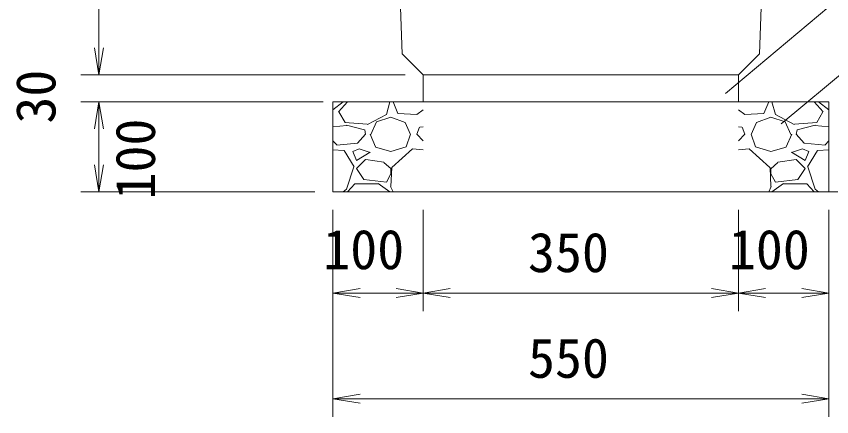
# Model space of a CAD drawing. Units: millimetres, scale not verified. Extents: x 0 to 84100, y 0 to 59400.
# Drawn here: x 55468 to 59991, y 45897 to 48120 of the extents above; entities that cross this region are included whole.
import ezdxf
from ezdxf.enums import TextEntityAlignment as Align

# ---------------------------------------------------------------- set-up
doc = ezdxf.new("R2010")
doc.units = ezdxf.units.MM
doc.header["$LTSCALE"] = 100
for name, color, linetype, lineweight in [('D-STR-DIM（寸法）', 7, 'Continuous', 18), ('D-STR-HTXT（旗揚げ）', 7, 'Continuous', 18), ('D-STR-STRn（構造物）', 7, 'Continuous', 18), ('D-STR（構造物外形線）', 1, 'Continuous', 18)]:
    doc.layers.add(name, color=color, linetype=linetype, lineweight=lineweight)
doc.styles.add('ＭＳ ゴシック', font='')
doc.styles.get('ＭＳ ゴシック').set_extended_font_data('MS Gothic')

msp = doc.modelspace()

# ---------------------------------------------------------------- linework, layer by layer
at = {"layer": 'D-STR-DIM（寸法）'}
for p, q in [((55926, 51094.7), (55926, 47944.7)), ((55926, 47944.7), (55926, 48094.7)), ((55926, 47794.7), (55901, 47944.7)), ((55926, 47794.7), (55901, 47944.7)), ((55951, 47944.7), (55926, 47794.7)), ((55926, 47794.7), (55926, 47944.7)), ((55951, 47944.7), (55926, 47794.7)), ((55926, 47794.7), (55926, 47944.7)), ((57624.4, 47794.7), (55826, 47794.7)), ((57624.4, 47794.7), (55826, 47794.7)), ((57124.4, 47644.7), (55826, 47644.7)), ((57169.4, 47644.7), (55826, 47644.7)), ((55901, 47494.7), (55926, 47644.7)), ((55901, 47494.7), (55926, 47644.7)), ((55926, 47644.7), (55951, 47494.7)), ((55926, 47644.7), (55926, 47494.7)), ((55926, 47644.7), (55951, 47494.7)), ((55926, 47644.7), (55926, 47494.7)), ((55926, 47494.7), (55926, 47344.7)), ((55926, 47494.7), (55926, 47294.7)), ((55926, 47144.7), (55901, 47294.7)), ((55951, 47294.7), (55926, 47144.7)), ((55926, 47144.7), (55926, 47294.7)), ((57124.4, 47144.7), (55826, 47144.7)), ((57224.4, 47044.7), (57224.4, 45896.9)), ((57224.4, 47044.7), (57224.4, 46483.5)), ((57724.4, 47044.7), (57724.4, 46483.5)), ((57724.4, 47044.7), (57724.4, 46483.5)), ((59474.4, 47044.7), (59474.4, 46483.5)), ((59474.4, 47044.7), (59474.4, 46483.5)), ((59974.4, 47044.7), (59974.4, 45896.9)), ((59974.4, 47044.7), (59974.4, 46483.5)), ((57224.4, 46583.5), (57374.4, 46608.5)), ((57574.4, 46608.5), (57724.4, 46583.5)), ((57724.4, 46583.5), (57874.4, 46608.5)), ((59324.4, 46608.5), (59474.4, 46583.5)), ((59474.4, 46583.5), (59624.4, 46608.5)), ((59824.4, 46608.5), (59974.4, 46583.5)), ((57374.4, 46558.5), (57224.4, 46583.5)), ((57224.4, 46583.5), (57374.4, 46583.5)), ((57574.4, 46583.5), (57374.4, 46583.5)), ((57724.4, 46583.5), (57574.4, 46558.5)), ((57724.4, 46583.5), (57574.4, 46583.5)), ((57874.4, 46558.5), (57724.4, 46583.5)), ((57724.4, 46583.5), (57874.4, 46583.5)), ((59324.4, 46583.5), (57874.4, 46583.5)), ((59474.4, 46583.5), (59324.4, 46558.5)), ((59474.4, 46583.5), (59324.4, 46583.5)), ((59624.4, 46558.5), (59474.4, 46583.5)), ((59474.4, 46583.5), (59624.4, 46583.5)), ((59624.4, 46583.5), (59824.4, 46583.5)), ((59974.4, 46583.5), (59824.4, 46558.5)), ((59974.4, 46583.5), (59824.4, 46583.5)), ((57224.4, 45996.9), (57374.4, 46021.9)), ((59824.4, 46021.9), (59974.4, 45996.9)), ((57374.4, 45971.9), (57224.4, 45996.9)), ((57224.4, 45996.9), (57374.4, 45996.9)), ((59824.4, 45996.9), (57374.4, 45996.9)), ((59974.4, 45996.9), (59824.4, 45971.9)), ((59974.4, 45996.9), (59824.4, 45996.9))]:
    msp.add_line(p, q, dxfattribs=at)
at = {"layer": 'D-STR-HTXT（旗揚げ）'}
for p, q in [((59401.6, 47690.8), (60254.2, 48407.1)), ((59711.1, 47522.2), (60104.4, 47851.9))]:
    msp.add_line(p, q, dxfattribs=at)
at = {"layer": 'D-STR-STRn（構造物）'}
for p, q in [((57724.4, 47794.7), (57724.4, 47644.7)), ((59474.4, 47794.7), (59474.4, 47644.7)), ((57724.4, 47644.7), (57224.4, 47644.7)), ((57224.4, 47644.7), (57224.4, 47144.7)), ((57224.4, 47601.2), (57280.7, 47644.7)), ((57255.2, 47589.5), (57304.9, 47644.7)), ((57540.4, 47644.4), (57520.4, 47574.4)), ((57557.4, 47644.7), (57584.4, 47580.6)), ((59524.4, 47644.7), (57724.4, 47644.7)), ((59474.4, 47644.7), (59974.4, 47644.7)), ((59641.3, 47644.7), (59614.3, 47580.6)), ((59658.3, 47644.4), (59678.3, 47574.4)), ((59943.5, 47589.5), (59893.8, 47644.7)), ((59974.4, 47601.2), (59918.1, 47644.7)), ((59974.4, 47644.7), (59974.4, 47144.7)), ((57291.2, 47529.2), (57256.2, 47589.2)), ((57690.3, 47574.8), (57724.4, 47601.2)), ((59508.5, 47574.8), (59474.4, 47601.2)), ((59907.5, 47529.2), (59942.5, 47589.2)), ((57520.5, 47574.1), (57415.5, 47519.1)), ((57465.3, 47534.4), (57545.3, 47559.4)), ((57545.1, 47559.4), (57625.1, 47529.4)), ((57584.9, 47579.2), (57689.9, 47574.2)), ((59613.8, 47579.2), (59508.8, 47574.2)), ((59653.7, 47559.4), (59573.7, 47529.4)), ((59733.4, 47534.4), (59653.4, 47559.4)), ((59678.3, 47574.1), (59783.3, 47519.1)), ((57300.7, 47513.9), (57224.4, 47505.8)), ((57414.9, 47520.5), (57289.9, 47530.5)), ((57400.1, 47489.7), (57300.1, 47514.7)), ((57435.1, 47464.4), (57465.1, 47534.4)), ((57625.3, 47529.3), (57655.3, 47464.3)), ((57690.1, 47464.6), (57705.1, 47504.6)), ((57724.4, 47505.8), (57705.7, 47503.9)), ((59474.4, 47505.8), (59493.1, 47503.9)), ((59508.6, 47464.6), (59493.6, 47504.6)), ((59573.4, 47529.3), (59543.4, 47464.3)), ((59763.6, 47464.4), (59733.6, 47534.4)), ((59783.8, 47520.5), (59908.8, 47530.5)), ((59798.7, 47489.7), (59898.7, 47514.7)), ((59898.1, 47513.9), (59974.4, 47505.8)), ((57405.2, 47464.5), (57360.2, 47414.5)), ((57405.3, 47464.1), (57400.3, 47489.1)), ((57429.8, 47464.6), (57459.8, 47394.6)), ((57630.1, 47394.7), (57655.1, 47464.7)), ((57724.4, 47428.7), (57690.1, 47466.1)), ((59474.4, 47428.7), (59508.7, 47466.1)), ((59568.7, 47394.7), (59543.7, 47464.7)), ((59768.9, 47464.6), (59738.9, 47394.6)), ((59793.4, 47464.1), (59798.4, 47489.1)), ((59793.5, 47464.5), (59838.5, 47414.5)), ((57245.1, 47406.1), (57224.4, 47428.7)), ((57359.9, 47414.8), (57244.9, 47404.8)), ((59838.8, 47414.8), (59953.8, 47404.8)), ((59953.7, 47406.1), (59974.4, 47428.7)), ((57285.4, 47373.9), (57224.4, 47379)), ((57341.3, 47284.7), (57286.3, 47374.7)), ((57335.1, 47369.5), (57355.1, 47319.5)), ((57370.2, 47384.3), (57335.2, 47369.3)), ((57355.1, 47319.6), (57430.1, 47364.6)), ((57430.4, 47364.5), (57370.4, 47384.5)), ((57459.8, 47394.1), (57544.8, 47369.1)), ((57545.5, 47369.2), (57630.5, 47394.2)), ((57665.4, 47384.4), (57550.4, 47279.4)), ((57724.4, 47379), (57665.4, 47383.9)), ((59474.4, 47379), (59533.4, 47383.9)), ((59533.4, 47384.4), (59648.4, 47279.4)), ((59653.2, 47369.2), (59568.2, 47394.2)), ((59738.9, 47394.1), (59653.9, 47369.1)), ((59768.3, 47364.5), (59828.3, 47384.5)), ((59843.7, 47319.6), (59768.7, 47364.6)), ((59828.6, 47384.3), (59863.6, 47369.3)), ((59863.7, 47369.5), (59843.7, 47319.5)), ((59857.4, 47284.7), (59912.4, 47374.7)), ((59913.4, 47373.9), (59974.4, 47379)), ((57405.2, 47324.4), (57355.2, 47274.4)), ((57505.8, 47309.7), (57405.8, 47324.7)), ((59692.9, 47309.7), (59792.9, 47324.7)), ((59793.5, 47324.4), (59843.5, 47274.4)), ((57300.3, 47159.3), (57340.3, 47284.3)), ((57355.1, 47274.6), (57395.1, 47214.6)), ((57546.3, 47273.4), (57506.3, 47308.4)), ((57550, 47279.7), (57545, 47174.7)), ((57545.2, 47244.5), (57545.2, 47274.5)), ((59648.7, 47279.7), (59653.7, 47174.7)), ((59652.4, 47273.4), (59692.4, 47308.4)), ((59653.5, 47244.5), (59653.5, 47274.5)), ((59843.7, 47274.6), (59803.7, 47214.6)), ((59898.4, 47159.3), (59858.4, 47284.3)), ((57520.4, 47199.5), (57545.4, 47244.5)), ((59678.4, 47199.5), (59653.4, 47244.5)), ((57304.9, 47144.7), (57345.2, 47189.5)), ((57345.2, 47189.5), (57475.2, 47189.5)), ((57395.4, 47214.2), (57520.4, 47199.2)), ((57475.1, 47190.6), (57540.1, 47145.6)), ((57544.4, 47175.6), (57557.4, 47144.7)), ((59654.3, 47175.6), (59641.3, 47144.7)), ((59723.7, 47190.6), (59658.7, 47145.6)), ((59803.3, 47214.2), (59678.3, 47199.2)), ((59853.5, 47189.5), (59723.5, 47189.5)), ((59893.8, 47144.7), (59853.5, 47189.5)), ((57224.4, 47144.7), (60024.4, 47144.7)), ((57280.7, 47144.7), (57300.3, 47159.8)), ((59918.1, 47144.7), (59898.5, 47159.8))]:
    msp.add_line(p, q, dxfattribs=at)
at = {"layer": 'D-STR（構造物外形線）'}
for p, q in [((57530.3, 49894.7), (57608.6, 47910.4)), ((59590.1, 47910.4), (59668.4, 49894.7)), ((57724.4, 47794.7), (57608.6, 47910.4)), ((59474.4, 47794.7), (59590.1, 47910.4)), ((57724.4, 47794.7), (59474.4, 47794.7))]:
    msp.add_line(p, q, dxfattribs=at)

# ---------------------------------------------------------------- texts
at = {"layer": 'D-STR-DIM（寸法）', "style": 'ＭＳ ゴシック'}
for s, p in [('30', (55751, 47524)), ('100', (56303.4, 47103.1))]:
    msp.add_text(s, height=219.9, rotation=90, dxfattribs=at).set_placement(p, align=Align.BOTTOM_LEFT)
for s, p in [('100', (57170.6, 46649.9)), ('350', (58306.2, 46633.5)), ('100', (59420.6, 46649.9)), ('550', (58306.2, 46046.9))]:
    msp.add_text(s, height=219.9, dxfattribs=at).set_placement(p, align=Align.BOTTOM_LEFT)

doc.saveas('drawing.dxf')
